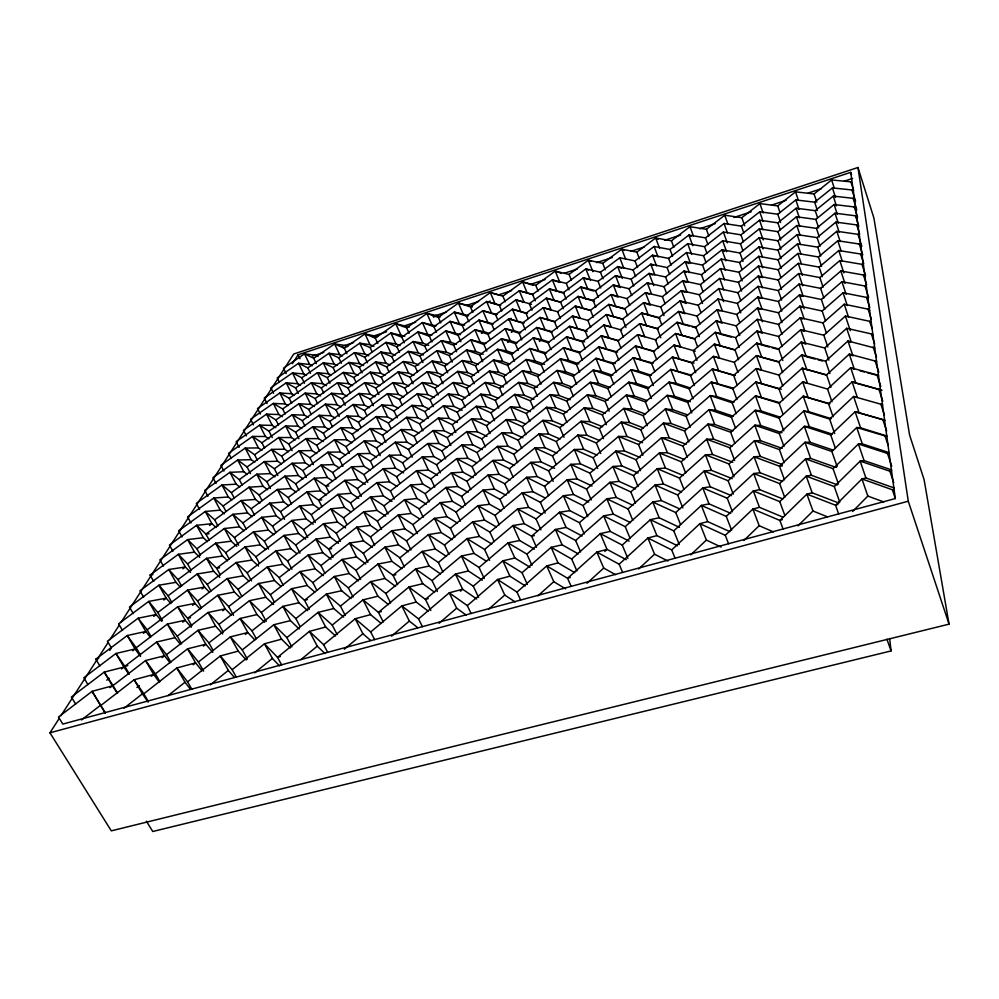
<?xml version="1.0" encoding="UTF-8"?>
<svg xmlns="http://www.w3.org/2000/svg" width="999" height="999" viewBox="0 0 999 999"><rect width="100%" height="100%" fill="white"/><g stroke="black" fill="none" stroke-linecap="round" stroke-linejoin="round"><path stroke-width="1.5" d="M109.74 650.436L111.364 647.876L107.417 641.183L138.137 618.194L156.181 614.547L161.726 621.353M292.407 363.698L298.077 354.795L850.736 172.34L851.51 174.775M120.804 622.702L293.743 354.008L857.954 167.495L873.9 218.032L909.577 434.99L924.1 479.67L949.05 624.15L111.301 830.856L49.95 732.804L59.228 718.393M60.914 715.771L108.154 642.369M109.84 639.747L119.118 625.324M852.584 511.5L867.831 496.078L861.962 478.946L865.908 477.972L894.242 487.987M839.772 502.172L834.29 486.575L860.151 461.101L864.073 460.589L891.695 469.955M797.989 525.836L812.986 511.026L806.892 494.13L812.187 492.794L838.873 503.046M390.572 602.946L385.851 593.481L415.596 568.931L432.043 580.581L461.388 556.006L479.045 567.469L507.967 542.857L526.898 554.108L555.382 529.482L575.611 540.509L603.633 515.871L625.224 526.673L652.759 502.01L675.749 512.562L702.772 487.899L727.21 498.201L753.696 473.526L779.632 483.566L805.569 458.891L833.054 468.668L858.403 443.981L862.299 443.893L889.335 452.684M478.596 597.427L473.301 586.176L502.859 560.814L522.04 572.727L551.148 547.34L571.678 559.028L600.312 533.616L622.252 545.079L650.361 519.655L673.763 530.869L701.36 505.419L726.261 516.383L753.296 490.921L779.757 501.623L806.218 476.148L811.425 475.274L837.474 484.877M353.084 597.127L348.389 587.899L377.872 564.073L393.007 575.299L422.115 551.448L438.399 562.499L467.107 538.623L484.577 549.462L512.887 525.574L531.568 536.201L559.452 512.287L579.395 522.702L606.83 498.788L628.084 508.966L655.044 485.039L677.647 494.98L704.12 471.041L728.121 480.744L754.083 456.793L779.52 466.233L804.944 442.295L831.867 451.461L856.742 427.522L860.589 427.834L886.987 436.051M743.843 540.484L759.178 525.699L752.884 509.04L759.465 507.33L783.166 517.232M728.546 543.731L725.274 535.314L752.884 509.04L779.882 520.429L782.317 519.617M274.5 602.335L270.429 594.705L299.962 571.59L312.874 582.604L342.083 559.465L356.019 570.304L384.877 547.14L399.9 557.792L428.396 534.602L444.518 545.067L472.639 521.865L489.897 532.13L517.619 508.903L536.063 518.956L563.374 495.729L583.041 505.569L609.914 482.33L630.831 491.933L657.255 468.693L679.482 478.071L705.431 454.82L728.995 463.948L754.457 440.709L779.395 449.575L804.345 426.336L830.731 434.94L855.132 411.713L884.802 420.092M690.734 554.87L706.38 540.084L699.887 523.651L707.717 521.615L729.882 531.668M241.77 596.241L238.062 589.41L267.295 566.945L279.171 577.584L308.079 555.082L320.941 565.546L349.525 543.031L363.386 553.321L391.645 530.794L406.543 540.896L434.453 518.344L450.424 528.259L477.959 505.694L495.029 515.409L522.19 492.844L540.397 502.347L567.157 479.77L586.55 489.06L612.887 466.471L633.491 475.536L659.39 452.947L681.243 461.788L706.693 439.198L729.832 447.789L754.807 425.212L779.295 433.554L803.77 410.976L829.632 419.056L853.596 396.491L857.367 397.502L852.11 381.843L828.571 403.771L803.221 396.178L779.183 418.119L755.157 410.277L730.644 432.23L707.904 424.138L682.941 446.103L661.438 437.774L636.038 459.74L615.746 451.173L589.922 473.151L570.804 464.36L544.58 486.326L526.598 477.335L499.987 499.3L483.104 490.097L456.118 512.05L440.297 502.647L412.962 524.6L398.189 515.009L370.504 536.938L356.73 527.172L328.721 549.088L315.921 539.135L287.6 561.038L275.749 550.924L247.14 572.802L236.201 562.524L207.293 584.39L210.964 591.058M675.074 558.216L671.703 549.912L699.887 523.651L725.274 535.314M638.611 568.98L654.57 554.208L647.889 537.999L656.905 535.626L677.597 545.829M181.643 586.126L177.997 579.607L206.581 558.316L216.646 568.269L244.967 546.965L255.894 556.755L283.941 535.427L295.754 545.054L323.501 523.726L336.251 533.179L363.686 511.825L377.372 521.116L404.495 499.75L419.155 508.853L445.954 487.487L461.613 496.403L488.061 475.024L504.757 483.741L530.856 462.362L548.613 470.879L574.325 449.5L593.181 457.804L618.518 436.426L638.498 444.505L663.423 423.139L684.577 430.994L709.078 409.627L731.43 417.245L755.481 395.891L779.083 403.259L802.684 381.93L827.559 389.048L850.673 367.719L878.483 375.324M622.627 572.427L619.155 564.235L647.889 537.999L671.703 549.912M191.171 570.379L187.612 563.936L215.622 543.181L225.699 552.659L253.459 531.893L264.373 541.221L291.858 520.442L303.646 529.595L330.844 508.803L343.519 517.794L370.417 496.99L384.016 505.819L410.601 485.002L425.149 493.643L451.423 472.827L466.933 481.281L492.869 460.464L509.378 468.718L534.964 447.902L552.509 455.956L577.734 435.139L596.328 442.982L621.178 422.177L640.871 429.807L665.334 409.003L686.151 416.408L710.202 395.616L732.18 402.784L755.806 382.005L778.983 388.936L802.16 368.169L826.573 374.85L849.287 354.108L876.585 361.426M586.975 583.266L603.708 568.081L596.853 552.085L607.017 549.388L626.273 559.702M782.766 385.989L778.895 375.124L801.66 354.907L825.636 361.176L847.964 340.984L874.749 348.027M604.757 551.436L607.017 549.388L600.312 533.616L610.202 531.418L629.145 541.146M172.902 551.298L169.43 545.042L196.591 525.299L205.919 534.065L232.854 514.31L242.957 522.939L269.63 503.171L280.532 511.638L306.955 491.858L318.656 500.162L344.817 480.382L357.367 488.523L383.241 468.743L396.653 476.71L422.24 456.93L436.538 464.722L461.813 444.93L477.023 452.535L501.998 432.754L518.144 440.172L542.782 420.392L559.902 427.609L584.203 407.842L602.31 414.86L626.261 395.104L645.391 401.91L668.968 382.155L689.148 388.748L712.349 369.006L733.616 375.374L756.418 355.656L778.795 361.775L801.186 342.095L824.724 347.977L846.677 328.309L871.39 333.928L872.989 335.09M537.899 595.841L553.783 581.693L546.753 565.909L558.029 562.899L574.775 572.664M182.055 536.913L178.659 530.744L205.307 511.463L214.66 519.83L241.071 500.536L251.174 508.766L277.347 489.46L288.224 497.539L314.148 478.234L325.811 486.138L351.473 466.833L363.961 474.587L389.348 455.282L402.659 462.849L427.772 443.544L441.958 450.949L466.77 431.643L481.83 438.861L506.343 419.568L522.315 426.598L546.503 407.305L563.411 414.148L587.275 394.867L605.144 401.498L628.671 382.23L647.527 388.648L670.691 369.393L690.571 375.612L713.361 356.368L734.29 362.362L756.705 343.144L778.708 348.901L800.723 329.707L823.838 335.227L845.429 316.059L869.692 321.328L871.278 322.602M520.641 600.049L516.995 592.082L546.753 565.909L567.594 578.296L571.153 586.363M190.946 522.964L187.612 516.858L213.761 498.026L223.127 506.018L249.051 487.175L259.153 495.017L284.84 476.173L295.679 483.866L321.129 465.022L332.742 472.552L357.929 453.708L370.342 461.076L395.267 442.232L408.491 449.438L433.141 430.581L447.202 437.624L471.565 418.781L486.476 425.624L510.551 406.793L526.348 413.461L550.112 394.63L566.808 401.111L590.259 382.292L607.892 388.574L631.006 369.767L649.6 375.836L672.364 357.055L691.945 362.912L714.347 344.143L734.952 349.787L756.98 331.044L778.621 336.451L800.274 317.732L822.989 322.914L844.23 304.22L868.056 309.153L869.63 310.527M488.623 609.19L504.77 595.054L497.564 579.482L509.915 576.186L525.312 585.951M163.449 566.121L159.902 559.802L187.612 539.585L196.915 548.763L224.375 528.521L234.465 537.562L261.676 517.307L272.577 526.186L299.525 505.919L311.276 514.647L337.937 494.368L350.549 502.922L376.935 482.642L390.434 491.021L416.521 470.741L430.931 478.946L456.705 458.653L472.065 466.67L497.502 446.378L513.836 454.208L538.936 433.916L556.268 441.546L581.018 421.266L599.375 428.683L623.763 408.404L643.169 415.609L667.182 395.354L687.674 402.335L711.288 382.08L732.916 388.836L756.118 368.606L761.625 370.117L756.418 355.656L760.476 356.968M696.94 360.314L693.281 350.624L715.309 332.317L735.589 337.625L757.254 319.33L778.546 324.413L799.837 306.156L822.165 311.001L843.069 292.782L866.47 297.39L868.031 298.863M471.066 613.486L467.332 605.619L497.564 579.482L516.995 592.082M207.929 496.291L204.733 490.322L229.932 472.315L239.323 479.607L264.31 461.613L274.388 468.756L299.151 450.761L309.94 457.754L334.465 439.76L345.991 446.603L370.279 428.608L382.542 435.289L406.581 417.307L419.617 423.826L443.394 405.831L457.217 412.187L480.719 394.205L495.354 400.387L518.581 382.417L534.04 388.411L556.98 370.454L573.301 376.261L595.928 358.329L613.124 363.936L635.451 346.016L653.546 351.423L675.549 333.529L694.567 338.736L716.221 320.854L736.201 325.849L757.517 308.004L778.458 312.774L799.412 294.942L821.365 299.488L841.945 281.706L864.934 286.014L866.495 287.575M439.073 623.301L456.63 608.179L449.263 592.807L462.637 589.223L476.735 598.975M658.528 347.802L655.419 339.797L677.06 322.315L695.816 327.222L717.12 309.752L736.787 314.448L757.766 297.015L778.383 301.498L799.013 284.091L820.604 288.349L840.858 270.979L863.448 275L864.997 276.648M460.339 591.183L462.637 589.223L455.432 574.05L468.419 570.978L482.367 580.207M422.39 626.66L418.569 618.905L449.263 592.807L467.332 605.619M223.963 471.128L220.879 465.284L245.205 448.064L254.583 454.72L278.709 437.5L288.748 444.006L312.65 426.798L323.364 433.166L347.053 415.946L358.454 422.165L381.905 404.957L394.018 411.014L417.232 393.818L430.07 399.725L453.047 382.53L466.633 388.261L489.335 371.091L503.696 376.648L526.136 359.49L541.271 364.872L563.448 347.727L579.383 352.922L601.273 335.801L618.031 340.809L639.635 323.701L657.242 328.521L678.533 311.438L697.015 316.059L717.994 299.001L737.374 303.409L758.016 286.376L778.308 290.584L798.613 273.576L819.854 277.56L839.809 260.589L862.012 264.348L863.548 266.071M391.533 636.163L409.34 621.066L401.823 605.894L416.183 602.035L428.109 611.051M623.226 336.938L620.379 329.77L641.62 313.049L659.015 317.595L679.957 300.886L698.189 305.244L718.83 288.561L737.924 292.707L758.253 276.061L778.233 279.995L798.226 263.386L819.13 267.108L838.785 250.524L860.626 254.021L862.149 255.819M374.6 639.61L370.704 631.955L401.823 605.894L418.569 618.905M239.111 447.365L236.139 441.633L259.628 425.124L269.006 431.206L292.307 414.71L302.297 420.641L325.399 404.158L336.039 409.952L358.928 393.469L370.217 399.113L392.882 382.629L404.845 388.124L427.285 371.665L439.935 376.998L462.15 360.552L475.499 365.721L497.465 349.288L511.538 354.295L533.254 337.874L548.076 342.707L569.53 326.311L585.114 330.969L606.293 314.585L622.664 319.056L643.568 302.697L660.726 306.993L681.343 290.647L699.325 294.742L719.642 278.434L738.473 282.33L758.478 266.059L778.171 269.742L797.864 253.496L818.431 256.98L837.799 240.759L859.277 244.018L860.788 245.891M344.355 649.213L362.887 633.728L355.232 618.743L370.542 614.622L381.256 623.488M590.646 327.385L587.849 320.467L608.703 304.433L624.862 308.666L645.441 292.657L662.387 296.691L682.692 280.707L700.424 284.565L720.441 268.606L738.998 272.265L758.703 256.343L778.096 259.802L797.502 243.906L817.756 247.153L836.837 231.293L857.979 234.328L859.477 236.263M327.66 652.322L323.688 644.767L355.232 618.743L370.704 631.955M253.446 424.862L250.574 419.243L273.301 403.409L282.642 408.966L305.182 393.131L315.122 398.551L337.462 382.729L348.014 388.012L370.154 372.19L381.331 377.322L403.259 361.526L415.072 366.508L436.788 350.724L449.25 355.557L470.741 339.785L483.878 344.455L505.144 328.696L518.956 333.204L539.984 317.47L554.495 321.815L575.274 306.094L590.509 310.264L611.038 294.568L627.01 298.564L647.277 282.892L663.998 286.701L683.99 271.054L701.498 274.688L721.203 259.066L739.51 262.5L758.915 246.915L778.034 250.15L797.152 234.59L817.095 237.625L835.901 222.103L856.705 224.925L858.203 226.91M300.836 659.69L317.245 646.166L309.453 631.38L277.522 657.354L281.568 664.81M337.163 634.565L332.23 625.087L363.049 599.837L377.909 596.228L388.536 604.62M199.563 509.44L196.291 503.396L221.965 484.977L231.343 492.619L256.793 474.2L266.883 481.693L292.095 463.274L302.922 470.616L327.897 452.197L339.473 459.378L364.198 440.971L376.536 447.989L401.011 429.57L414.135 436.426L438.349 418.019L452.285 424.7L476.211 406.306L490.984 412.812L514.622 394.418L530.257 400.736L553.596 382.355L570.104 388.486L593.144 370.117L610.551 376.049L633.266 357.704L651.598 363.436L673.975 345.105L680.656 346.953L675.549 333.529L695.092 339.136M560.327 318.506L557.567 311.8L578.034 296.403L593.094 300.349L613.311 284.977L629.095 288.748L649.05 273.401L665.571 276.998L685.264 261.676L702.534 265.085L721.952 249.8L739.997 253.009L759.128 237.75L777.971 240.771L796.815 225.549L816.458 228.371L835.002 213.187L855.481 215.796L856.955 217.844M345.267 615.496L340.459 606.143L370.592 581.63L385.015 578.483L395.567 586.45M267.033 403.534L264.248 398.039L286.251 382.817L295.567 387.899L317.395 372.689L327.26 377.622L348.901 362.437L359.353 367.232L380.794 352.048L391.845 356.705L413.087 341.546L424.737 346.054L445.779 330.906L458.054 335.264L478.883 320.13L491.795 324.338L512.4 309.215L525.961 313.274L546.341 298.177L560.564 302.073L580.706 286.988L595.616 290.709L615.521 275.662L631.118 279.208L650.774 264.186L667.095 267.557L686.5 252.56L703.546 255.756L722.677 240.784L740.484 243.793L759.34 228.858L777.909 231.668L796.478 216.771L815.833 219.393L834.115 204.52L854.282 206.943L855.756 209.028M254.608 672.851L272.402 658.403L264.46 643.781L232.168 669.705L236.276 677.085M291.87 646.965L286.863 637.612L318.057 612.399L333.803 608.528L343.644 617.057M532.03 310.214L529.308 303.721L549.388 288.923L563.473 292.595L583.316 277.822L598.064 281.343L617.669 266.596L633.091 269.942L652.459 255.22L668.581 258.391L687.699 243.694L704.532 246.691L723.388 232.03L740.946 234.84L759.54 220.205L777.846 222.827L796.153 208.229L815.234 210.664L833.266 196.091L853.121 198.326L854.582 200.474M300.037 626.51L295.854 618.593L326.361 594.105L341.633 590.721L351.049 598.513M279.258 381.943L277.235 377.909L298.564 363.274L307.829 367.907L328.971 353.284L338.773 357.779L359.752 343.169L370.105 347.54L390.896 332.942L401.81 337.175L422.415 322.59L433.903 326.673L454.308 312.113L466.396 316.059L486.588 301.511L499.288 305.294L519.28 290.771L532.579 294.418L552.36 279.907L566.296 283.391L585.851 268.906L600.436 272.228L619.755 257.767L635.002 260.926L654.095 246.491L670.017 249.475L688.86 235.065L705.481 237.874L724.075 223.501L741.395 226.136L759.727 211.788L777.784 214.236L795.841 199.925L814.647 202.185L832.429 187.912L851.997 189.972L853.446 192.145M210.327 684.839L228.321 670.416L220.267 655.981L187.6 681.855L191.783 689.135M247.365 659.153L242.27 649.912L273.826 624.737L290.434 620.629L299.163 628.958M216.071 483.528L212.924 477.622L237.675 460.015L247.065 466.983L271.616 449.388L281.668 456.206L305.994 438.611L316.745 445.279L340.846 427.684L352.31 434.203L376.173 416.608L388.361 422.977L411.988 405.382L424.925 411.588L448.289 394.006L461.988 400.037L485.089 382.48L499.587 388.336L522.415 370.779L537.712 376.461L560.264 358.916L576.386 364.41L598.638 346.89L615.621 352.197L637.574 334.69L644.68 336.663L639.635 323.701L658.216 329.033M286.126 373.551L283.491 368.219L304.483 353.858L313.723 358.291L334.553 343.943L344.318 348.239L364.972 333.903L375.274 338.074L395.754 323.751L406.605 327.784L426.898 313.474L438.311 317.37L458.404 303.072L470.404 306.818L490.297 292.557L502.884 296.154L522.577 281.905L535.764 285.352L555.244 271.129L569.055 274.425L588.324 260.215L602.747 263.349L621.79 249.176L636.875 252.148L655.681 237.987L671.428 240.796L689.997 226.673L706.405 229.308L724.737 215.21L741.845 217.67L759.914 203.609L777.734 205.881L795.541 191.845L814.085 193.943L831.63 179.945L850.898 181.843L852.347 184.066M168.032 695.666L185.002 682.23L176.811 667.969L143.819 693.793L148.052 700.973M245.392 634.415L247.777 632.529L240.085 618.456L208.891 642.869L213.212 650.599M256.256 638.661L251.998 630.831L282.854 606.381L298.963 602.747L307.667 610.651M193.232 664.747L195.592 662.886L187.6 648.801L155.369 673.888L159.865 681.618M203.609 671.128L198.439 662L230.357 636.875L247.777 632.529L254.795 639.909M266.233 621.453L261.376 612.449L291.558 588.673L307.205 585.489L314.797 592.057M124.038 708.204L142.407 693.83L134.103 679.757L100.787 705.519L105.07 712.624M203.421 646.116L205.819 644.243L198.014 630.319L166.496 654.695L170.891 662.337M223.189 632.042L218.956 624.412L249.475 600.686L265.884 597.265L273.526 604.532M231.044 457.917L228.609 453.284L252.522 436.438L261.9 442.794L285.602 425.949L295.617 432.167L319.118 415.309L329.795 421.391L353.072 404.545L364.423 410.477L387.475 393.643L399.513 399.413L422.327 382.58L435.077 388.199L457.654 371.378L471.128 376.823L493.456 360.027L507.679 365.309L529.745 348.526L544.73 353.621L566.533 336.863L582.292 341.783L603.821 325.037L611.288 327.11L606.293 314.585L622.452 319.23M136.925 687.474L139.323 685.614M151.286 676.311L153.671 674.45L145.567 660.539L113.012 685.564L117.57 693.206M81.456 719.992L100.524 705.257L92.108 691.333L58.479 717.045L62.825 724.063L895.329 498.551L850.736 172.34M162.125 657.629L164.548 655.756L156.631 641.995L124.813 666.333L129.271 673.875M222.827 610.701L225.225 608.841L217.757 595.267L187.612 618.319L191.796 625.774M233.504 615.409L228.684 606.605L258.529 583.516L274.475 580.519L281.019 586.45M110.027 687.687L112.437 685.826L104.233 672.077L71.379 697.052L75.624 703.983M181.531 643.731L177.235 636.188L208.067 612.487L225.225 608.841L231.244 615.172M106.793 680.194L109.241 678.321M121.503 668.955L123.951 667.082L115.921 653.483L83.816 677.772L87.962 684.627M182.78 622.09L185.202 620.242L177.635 606.818L147.19 629.845L151.086 636.6M140.547 655.219L136.201 647.764L167.32 624.1L185.202 620.242L191.246 627.285M201.373 607.817L197.615 601.061L227.135 578.621L243.344 575.786L248.863 581.043M246.378 435.951L243.456 430.282L266.558 414.123L275.924 419.93L298.838 403.771L308.803 409.453L331.518 393.294L342.108 398.826L364.623 382.679L375.849 388.062L398.139 371.94L410.027 377.172L432.105 361.051L444.655 366.121L466.508 350.025L479.745 354.932L501.361 338.848L515.297 343.594L536.663 327.522L551.336 332.105L572.439 316.059L580.194 318.219L575.274 306.094L581.605 308.017M132.667 650.799L135.065 648.975L127.223 635.539L95.817 659.165L99.863 665.933M192.545 605.257L195.005 603.384L187.612 590.109L157.805 612.524L162.375 620.541M539.398 341.458L541.758 339.672L549.113 342.058M143.357 633.316L145.804 631.468L138.137 618.194L147.19 629.845M202.073 588.898L204.495 587.075L197.253 573.95L168.069 595.791L171.791 602.385M153.696 616.42L156.181 614.547L148.689 601.423L118.619 623.813L122.477 630.431M163.786 599.999L166.221 598.176L158.891 585.214L129.458 607.017L133.229 613.561M507.742 342.457L510.227 340.584L517.157 342.944M260.327 414.061L257.505 408.504L279.857 392.982L289.198 398.289L311.363 382.779L321.278 387.949L343.256 372.452L353.758 377.485L375.549 361.988L386.663 366.883L408.241 351.398L419.967 356.144L441.346 340.684L453.708 345.267L474.875 329.82L487.887 334.253L508.816 318.831L522.502 323.102L543.206 307.692L551.186 309.915L546.341 298.177L559.815 302.085M511.376 332.417L513.823 330.594L520.691 332.817M182.929 568.793L185.364 566.982L178.334 554.308L150.075 575.037L153.696 581.43M508.866 320.142L511.238 318.394M481.456 333.441L483.891 331.656L489.647 333.604M209.515 525.474L211.925 523.713L216.121 527.534M273.564 393.281L270.829 387.837L292.482 372.914L301.773 377.772L323.251 362.862L333.092 367.57L354.395 352.672L364.797 357.255L385.914 342.37L396.89 346.815L417.807 331.943L429.383 336.238L450.099 321.378L462.275 325.537L482.792 310.689L495.591 314.697L515.884 299.875L524.05 302.16L519.28 290.771L533.166 294.78M487.649 302.797L490.084 301.036M433.616 317.207L436.101 315.447L440.372 316.895M838.636 513.911L835.576 505.257L861.962 478.946L892.382 489.772L894.043 489.123M837.924 504.42L835.576 505.257L806.892 494.13L779.882 520.429L783.054 528.971M312.4 356.144L323.826 352.385M342.182 346.341L353.584 342.595M372.165 336.488L386.588 331.743M402.497 326.511L415.621 322.19M433.179 316.408L446.466 312.038M468.606 315.884L463.261 314.148L458.404 303.072L467.182 305.232L478.608 301.461M511.638 290.597L498.626 294.88L490.297 292.557L495.079 303.721L500.686 305.394M527.285 293.169L522.577 281.905L530.432 284.415L545.067 279.608M564.11 273.339L577.447 268.956M596.653 262.637L612.424 257.442M631.093 251.298L644.155 247.003M664.51 240.309L680.669 235.002M699.637 228.759L715.309 223.601M733.89 217.482L751.211 211.788M771.49 205.12L786.101 200.312M808.129 193.069L821.44 188.686M844.405 181.131L852.671 178.409M570.354 577.447L567.594 578.296L596.853 552.085L619.155 564.235M280.394 656.505L277.522 657.354L264.46 643.781L281.581 639.173L290.347 647.926M335.577 635.988L325.674 626.997L309.453 631.38L323.688 644.767M246.254 660.002L238.224 651.123L220.267 655.981L232.168 669.705M49.95 732.804L908.278 501.223L857.954 167.495M428.209 598.626L425.437 599.375L408.841 587.062L378.421 612.35L383.254 621.94M381.393 611.55L378.421 612.35L363.049 599.837L370.542 614.622M127.797 665.584L124.813 666.333L115.921 653.483L135.065 648.975L140.522 656.455M889.659 638.536L891.058 650.936L152.735 831.505L146.403 821.166M434.59 592.245L422.777 583.703L408.841 587.062L416.183 602.035M865.908 477.972L860.151 461.101L889.897 471.241L891.545 470.841M95.817 659.165L98.639 658.491M530.057 567.257L514.86 558.016L502.859 560.814L509.915 576.186M180.532 644.417L175.05 637.687L156.631 641.995L166.496 654.695M222.702 633.978L215.684 626.236L198.014 630.319L208.891 642.869M264.635 622.24L256.993 614.585L240.085 618.456L251.998 630.831M578.359 553.908L562.112 544.83L551.148 547.34L558.029 562.899M307.367 599.637L304.52 600.274L291.558 588.673L298.963 602.747M679.482 527.372L659.165 517.757L650.361 519.655L656.905 535.626M395.804 574.7L393.007 575.299L397.614 584.652M440.459 573.888L429.133 566.046L415.596 568.931L422.777 583.703M190.522 617.694L187.612 618.319L177.635 606.818L195.005 603.384L200.062 608.978M486.525 561.338L474.001 553.396L461.388 556.006L468.419 570.978M730.756 513.324L709.003 503.858L701.36 505.419L707.717 521.615M534.365 549.113L519.63 540.521L507.967 542.857L514.86 558.016M358.554 580.918L349.2 573.526L334.353 576.473L304.52 600.274L309.29 609.39M534.365 535.651L531.568 536.201L536.525 547.29M582.055 536.013L566.046 527.435L555.382 529.482L562.112 544.83M401.948 568.643L391.87 561.363L377.872 564.073L385.015 578.483M239.947 597.552L234.428 592.045L217.757 595.267L228.684 606.605M782.816 498.938L759.74 489.697L753.296 490.921L759.465 507.33M446.478 556.443L435.264 549L422.115 551.448L429.133 566.046M630.581 522.652L613.274 514.11L603.633 515.871L610.202 531.418M323.401 575.636L315.16 568.818L299.962 571.59L307.205 585.489M491.758 543.968L479.37 536.438L467.107 538.623L474.001 553.396M365.796 563.96L356.493 556.93L342.083 559.465L349.2 573.526M180.095 586.913L175.949 582.33L158.891 585.214L168.069 595.791M289.31 569.979L282.792 564.335L267.295 566.945L274.475 580.519M408.479 551.76L398.489 544.842L384.877 547.14L391.87 561.363M537.45 531.056L524.213 523.663L512.887 525.574L519.63 540.521M679.72 508.916L661.326 500.561L652.759 502.01L659.165 517.757M219.768 577.385L213.674 571.291L197.253 573.95L207.293 584.39M331.056 559.19L322.852 552.697L308.079 555.082L315.16 568.818M219.58 567.794L216.646 568.269L220.242 574.862M452.285 539.61L441.171 532.567L428.396 534.602L435.264 549M331.606 548.638L328.721 549.088L332.942 557.367M258.579 566.083L251.96 560.064L236.201 562.524L243.344 575.786M584.29 518.094L569.83 510.664L559.452 512.287L566.046 527.435M150.075 575.037L152.922 574.6M372.365 547.265L363.549 540.884L349.525 543.031L356.493 556.93M496.428 526.997L484.552 520.079L472.639 521.865L479.37 536.438M731.43 495.629L710.227 486.775L702.772 487.899L709.003 503.858M296.79 553.608L290.821 548.688L275.749 550.924L282.792 564.335M413.561 534.627L404.882 528.883L391.645 530.794L398.489 544.842M227.647 560.851L222.552 556.006L206.581 558.316L213.674 571.291M338.461 543.294L330.294 537.125L315.921 539.135L322.852 552.697M632.991 505.382L616.221 497.452L606.83 498.788L613.274 514.11M265.809 549.625L260.302 544.855L244.967 546.965L251.96 560.064M199.713 557.342L194.493 552.122L178.334 554.308L187.612 563.936M541.708 514.398L528.646 507.405L517.619 508.903L524.213 523.663M457.48 523.126L446.89 516.683L434.453 518.344L441.171 532.567M377.872 530.581L370.367 525.387L356.73 527.172L363.549 540.884M305.731 539.173L298.601 533.528L283.941 535.427L290.821 548.688M236.825 546.341L231.169 541.196L215.622 543.181L222.552 556.006M782.642 481.431L760.014 472.727L753.696 473.526L759.74 489.697M681.493 491.883L663.411 484.003L655.044 485.039L661.326 500.561M419.667 518.918L411.064 513.461L398.189 515.009L404.882 528.883M501.298 510.851L489.56 504.295L477.959 505.694L484.552 520.079M588.761 502.035L573.476 494.505L563.374 495.729L569.83 510.664M207.53 541.695L203.334 537.699L187.612 539.585L194.493 552.122M273.876 534.665L268.381 530.107L253.459 531.893L260.302 544.855M345.604 527.922L337.487 522.04L323.501 523.726L330.294 537.125M209.016 533.716L205.919 534.065L209.34 540.372M313.236 524.238L306.131 518.868L291.858 520.442L298.601 533.528M244.043 530.769L239.51 526.848L224.375 528.521L231.169 541.196M385.664 516.146L376.96 510.389L363.686 511.825L370.367 525.387M462.899 507.467L452.41 501.348L440.297 502.647L446.89 516.683M782.379 465.934L779.52 466.233L784.477 479.807M545.417 498.126L532.929 491.708L522.19 492.844L528.646 507.405M281.081 519.692L276.211 515.834L261.676 517.307L268.381 530.107M635.576 488.886L619.068 481.393L609.914 482.33L616.221 497.452M350.799 511.85L344.455 507.455L330.844 508.803L337.487 522.04M864.073 460.589L858.403 443.981L887.499 453.471L889.147 453.309M426.336 504.195L417.045 498.538L404.495 499.75L411.064 513.461M732.23 478.671L711.413 470.329L704.12 471.041L710.227 486.775M252.135 516.67L247.602 512.924L232.854 514.31L239.51 526.848M505.993 495.267L494.393 489.048L483.104 490.097L489.56 504.295M319.33 508.916L313.436 504.657L299.525 505.919L306.131 518.868M836.213 467.47L810.689 458.441L805.569 458.891L811.425 475.274M224.45 513.786L220.242 510.152L205.307 511.463L211.925 523.713L196.591 525.299L203.334 537.699M391.983 501.348L383.341 495.866L370.417 496.99L376.96 510.389M592.07 486.026L576.997 478.908L567.157 479.77L573.476 494.505M321.678 499.912L318.656 500.162L321.94 506.668M288.661 505.656L283.791 501.985L269.63 503.171L276.211 515.834M468.119 492.32L457.742 486.513L445.954 487.487L452.41 501.348M683.204 475.487L665.421 468.056L657.255 468.693L663.411 484.003M358.778 498.339L351.198 493.319L337.937 494.368L344.455 507.455M259.977 503.009L255.457 499.425L241.071 500.536L247.602 512.924M549.388 482.629L537.062 476.548L526.598 477.335L532.929 491.708M430.731 488.711L422.827 484.103L410.601 485.002L417.045 498.538M231.88 499.912L228.321 496.978L213.761 498.026L220.242 510.152M326.373 494.942L320.504 490.884L306.955 491.858L313.436 504.657M296.016 492.057L291.159 488.548L277.347 489.46L283.791 501.985M510.114 479.982L499.063 474.313L488.061 475.024L494.393 489.048M328.758 485.951L325.811 486.138L329.033 492.569M396.878 486.288L389.523 481.818L376.935 482.642L383.341 495.866M638.074 472.977L621.803 465.896L612.887 466.471L619.068 481.393M782.467 464.597L760.264 456.418L754.083 456.793L760.014 472.727M267.595 489.735L263.074 486.326L249.051 487.175L255.457 499.425M365.272 484.403L357.742 479.62L344.817 480.382L351.198 493.319M473.176 477.684L462.899 472.177L451.423 472.827L457.742 486.513M239.723 486.988L236.176 484.19L221.965 484.977L228.321 496.978M332.555 480.969L327.36 477.522L314.148 478.234L320.504 490.884M593.906 469.98L580.407 463.848L570.804 464.36L576.997 478.908M437.562 475.249L428.421 470.142L416.521 470.741L422.827 484.103M303.147 478.871L298.301 475.524L284.84 476.173L291.159 488.548M403.546 472.877L395.517 468.194L383.241 468.743L389.523 481.818M554.582 468.306L541.046 461.9L530.856 462.362L537.062 476.548M732.841 462.287L712.562 454.495L705.431 454.82L711.413 470.329M274.987 476.86L270.479 473.601L256.793 474.2L263.074 486.326M370.317 470.129L364.073 466.333L351.473 466.833L357.742 479.62M247.352 474.438L243.806 471.753L229.932 472.315L236.176 484.19M514.51 465.434L503.583 460.052L492.869 460.464L499.063 474.313M684.577 459.577L667.357 452.672L659.39 452.947L665.421 468.056M339.185 467.844L334.016 464.56L321.129 465.022L327.36 477.522M310.065 466.058L305.232 462.862L292.095 463.274L298.301 475.524M476.798 462.862L467.894 458.291L456.705 458.653L462.899 472.177M281.468 463.873L277.66 461.238L264.31 461.613L270.479 473.601M640.197 457.517L624.45 450.949L615.746 451.173L621.803 465.896M441.608 460.764L433.841 456.605L422.24 456.93L428.421 470.142M254.77 462.237L251.224 459.677L237.675 460.015L243.806 471.753M407.967 458.703L401.323 454.995L389.348 455.282L395.517 468.194M376.423 457.067L370.229 453.459L357.929 453.708L364.073 466.333M597.015 455.107L583.691 449.313L574.325 449.5L580.407 463.848M345.617 455.119L340.472 451.985L327.897 452.197L334.016 464.56M556.942 453.209L544.905 447.752L534.964 447.902L541.046 461.9M316.783 453.633L311.975 450.574L299.151 450.761L305.232 462.862M517.42 450.724L507.967 446.266L497.502 446.378L503.583 460.052M288.436 451.735L284.653 449.225L271.616 449.388L277.66 461.238M261.975 450.387L258.429 447.927L245.205 448.064L251.224 459.677M482.355 449.587L472.727 444.842L461.813 444.93L467.894 458.291M833.441 450.199L809.989 442.245L804.944 442.295L810.689 458.441M446.79 447.452L439.098 443.494L427.772 443.544L433.841 456.605M413.549 445.729L406.943 442.195L395.267 442.232L401.323 454.995M382.355 444.405L376.198 440.959L364.198 440.971L370.229 453.459M782.142 448.339L760.514 440.696L754.457 440.709L760.264 456.418M351.873 442.757L346.74 439.772L334.465 439.76L340.472 451.985M732.167 446.053L713.661 439.223L706.693 439.198L712.562 454.495M323.314 441.546L318.519 438.636L305.994 438.611L311.975 450.574M268.981 438.848L265.434 436.501L252.522 436.438L258.429 447.927M295.217 439.947L291.433 437.55L278.709 437.5L284.653 449.225M686.176 444.343L669.218 437.837L661.438 437.774L667.357 452.672M642.519 442.719L627.01 436.513L618.518 436.426L624.45 450.949M599.6 440.571L586.863 435.252L577.734 435.139L583.691 449.313M560.077 439.036L548.638 434.053L538.936 433.916L544.905 447.752M522.877 437.749L512.2 432.904L501.998 432.754L507.967 446.266M452.584 434.915L444.193 430.769L433.141 430.581L439.098 443.494M486.95 436.326L477.41 431.818L466.77 431.643L472.727 444.842M357.929 430.756L352.834 427.909L340.846 427.684L346.74 439.772M387.437 431.743L381.98 428.821L370.279 428.608L376.198 440.959M418.956 433.141L412.412 429.782L401.011 429.57L406.943 442.195M275.799 427.622L272.265 425.374L259.628 425.124L265.434 436.501M301.823 428.484L298.039 426.186L285.602 425.949L291.433 437.55M328.908 429.383L324.875 427.035L312.65 426.798L318.519 438.636M862.299 443.893L856.742 427.522L886.85 436.463M308.229 417.332L304.47 415.134L292.307 414.71L298.039 426.186M282.442 416.695L278.908 414.548L266.558 414.123L272.265 425.374M393.019 419.817L387.612 417.033L376.173 416.608L381.98 428.821M363.823 419.093L358.753 416.371L347.053 415.946L352.834 427.909M335.077 417.982L331.069 415.746L319.118 415.309L324.875 427.035M457.455 422.377L449.125 418.444L438.349 418.019L444.193 430.769M424.213 420.929L417.707 417.719L406.581 417.307L412.412 429.782M490.047 422.852L481.955 419.193L471.565 418.781L477.41 431.818M563.548 425.512L552.247 420.791L542.782 420.392L548.638 434.053M525.549 424.001L516.296 419.967L506.343 419.568L512.2 432.904M602.497 426.685L589.934 421.653L581.018 421.266L586.863 435.252M643.368 427.897L629.482 422.552L621.178 422.177L627.01 436.513M686.313 429.145L671.028 423.501L663.423 423.139L669.218 437.837M288.062 405.569L285.377 404.008L273.301 403.409L278.908 414.548M314.473 406.481L310.726 404.383L298.838 403.771L304.47 415.134M369.555 407.754L364.51 405.169L353.072 404.545L358.753 416.371M341.084 406.905L337.088 404.77L325.399 404.158L331.069 415.746M732.916 430.931L714.722 424.5L707.904 424.138L713.661 439.223M398.451 408.229L393.082 405.582L381.905 404.957L387.612 417.033M429.308 409.066L422.852 406.019L411.988 405.382L417.707 417.719M781.98 432.754L760.751 425.549L754.807 425.212L760.514 440.696M462.175 410.214L453.921 406.468L443.394 405.831L449.125 418.444M494.368 410.427L486.363 406.943L476.211 406.306L481.955 419.193M294.355 395.229L291.683 393.743L279.857 392.982L285.377 404.008M320.554 395.904L316.82 393.906L305.182 393.131L310.726 404.383M530.244 411.6L520.267 407.442L510.551 406.793L516.296 419.967M832.304 434.14L809.302 426.66L804.345 426.336L809.989 442.245M346.915 396.128L342.944 394.081L331.518 393.294L337.088 404.77M566.92 412.425L555.744 407.954L546.503 407.305L552.247 420.791M375.124 396.728L370.117 394.255L358.928 393.469L364.51 405.169M605.307 413.261L592.907 408.491L584.203 407.842L589.934 421.653M403.733 396.978L398.389 394.443L387.475 393.643L393.082 405.582M300.487 385.164L297.827 383.728L286.251 382.817L291.683 393.743M434.253 397.552L427.859 394.642L417.232 393.818L422.852 406.019M326.473 385.614L322.752 383.703L311.363 382.779L316.82 393.906M465.397 397.814L458.578 394.842L448.289 394.006L453.921 406.468M645.554 414.11L631.868 409.066L623.763 408.404L629.482 422.552M352.597 385.626L348.639 383.678L337.462 382.729L342.944 394.081M498.563 398.376L490.634 395.067L480.719 394.205L486.363 406.943M687.437 414.847L672.764 409.665L665.334 409.003L671.028 423.501M379.77 385.639L375.562 383.653L364.623 382.679L370.117 394.255M408.866 386.026L403.559 383.616L392.882 382.629L398.389 394.443M533.99 399.238L524.125 395.279L514.622 394.418L520.267 407.442M306.468 375.337L303.808 373.976L292.482 372.914L297.827 383.728M438.361 386.051L432.717 383.591L422.327 382.58L427.859 394.642M331.006 374.987L328.534 373.763L317.395 372.689L322.752 383.703M570.179 399.762L559.14 395.517L550.112 394.63L555.744 407.954M358.129 375.412L354.195 373.551L343.256 372.452L348.639 383.678M733.353 416.258L715.746 410.289L709.078 409.627L714.722 424.5M469.855 386.388L463.099 383.566L453.047 382.53L458.578 394.842M608.029 400.274L595.779 395.754L587.275 394.867L592.907 408.491M385.052 375.224L380.856 373.326L370.154 372.19L375.562 383.653M312.3 365.771L309.653 364.46L298.564 363.274L303.808 373.976M503.421 386.988L494.78 383.529L485.089 382.48L490.634 395.067M413.861 375.387L408.591 373.089L398.139 371.94L403.559 383.616M336.975 365.409L334.166 364.073L323.251 362.862L328.534 373.763M537.624 387.25L527.859 383.491L518.581 382.417L524.125 395.279M647.265 400.636L634.178 396.016L626.261 395.104L631.868 409.066M780.169 417.182L760.988 410.951L755.157 410.277L760.751 425.549M363.524 365.459L359.603 363.673L348.901 362.437L354.195 373.551M443.044 375.187L437.45 372.852L427.285 371.665L432.717 383.591M390.184 365.072L386.026 363.261L375.549 361.988L380.856 373.326M474.2 375.274L467.495 372.59L457.654 371.378L463.099 383.566M571.965 386.975L562.425 383.454L553.596 382.355L559.14 395.517M342.457 355.906L339.66 354.633L328.971 353.284L334.166 364.073M418.718 365.022L413.486 362.837L403.259 361.526L408.591 373.089M690.334 401.673L674.45 396.278L667.182 395.354L672.764 409.665M505.944 375.075L498.813 372.327L489.335 371.091L494.78 383.529M368.781 355.756L364.872 354.058L354.395 352.672L359.603 363.673M610.202 387.537L598.563 383.416L590.259 382.292L595.779 395.754M447.602 364.623L442.045 362.4L432.105 361.051L437.45 372.852M831.205 418.668L808.653 411.65L803.77 410.976L809.302 426.66M395.192 355.194L391.059 353.471L380.794 352.048L386.026 363.261M539.772 375.112L531.493 372.053L522.415 370.779L527.859 383.491M478.409 364.485L471.765 361.925L462.15 360.552L467.495 372.59M423.451 354.945L418.244 352.859L408.241 351.398L413.486 362.837M734.053 402.197L716.745 396.566L710.202 395.616L715.746 410.289M373.901 346.303L370.017 344.68L359.752 343.169L364.872 354.058M649.313 387.762L636.413 383.379L628.671 382.23L634.178 396.016M574.425 374.887L565.609 371.765L556.98 370.454L562.425 383.454M860.589 427.834L855.132 411.713L884.627 420.279M509.79 364.048L502.734 361.451L493.456 360.027L498.813 372.327M400.062 345.579L395.954 343.931L385.914 342.37L391.059 353.471M452.023 354.345L446.516 352.222L436.788 350.724L442.045 362.4M428.696 345.379L422.889 343.144L413.087 341.546L418.244 352.859M612.762 375.362L601.273 371.466L593.144 370.117L598.563 383.416M544.567 364.323L535.014 360.939L526.136 359.49L531.493 372.053M483.241 354.258L475.924 351.561L466.508 350.025L471.765 361.925M690.297 387.962L676.073 383.341L668.968 382.155L674.45 396.278M780.057 402.734L755.481 395.891L760.988 410.951M404.82 336.201L390.896 332.942L395.954 343.931M456.343 344.343L450.861 342.32L441.346 340.684L446.516 352.222M513.523 353.346L506.53 350.874L497.465 349.288L502.734 361.451M578.871 363.873L568.706 360.414L560.264 358.916L565.609 371.765M431.73 335.264L417.807 331.943L422.889 343.144M651.298 375.287L638.586 371.153L631.006 369.767L636.413 383.379M485.764 343.531L470.741 339.785L475.924 351.561M546.54 352.909L529.745 348.526L535.014 360.939M733.316 388.161L711.288 382.08L716.745 396.566M460.539 334.603L445.779 330.906L450.861 342.32M615.234 363.561L595.928 358.329L601.273 371.466M436.101 325.961L422.415 322.59L427.41 333.678M691.67 375.187L670.691 369.393L676.073 383.341M580.319 352.21L563.448 347.727L568.706 360.414M829.982 403.733L803.221 396.178L808.653 411.65M464.622 325.125L450.099 321.378L455.107 332.679M436.101 315.447L426.898 313.474L431.805 324.45M653.234 363.211L633.266 357.704L638.586 371.153M781.368 389.21L755.806 382.005L761.213 396.865M493.431 323.951L478.883 320.13L483.891 331.656L474.875 329.82L479.957 341.471M617.632 352.11L598.638 346.89L603.883 359.865M463.261 314.148L454.308 312.113L459.228 323.289M584.552 341.808L566.533 336.863L571.703 349.4M552.272 331.743L536.663 327.522L541.758 339.672L533.254 337.874L538.436 350.149M735.389 375.487L712.349 369.006L717.694 383.304M524.125 322.977L508.816 318.831L513.823 330.594L505.144 328.696L510.227 340.584L501.361 338.848L506.53 350.874M694.043 363.137L672.364 357.055L677.659 370.816M497.102 314.56L482.792 310.689L487.724 322.103M654.632 351.373L635.451 346.016L640.684 359.303M589.485 289.922L593.918 291.034M618.581 340.597L601.273 335.801L606.43 348.626M587.275 331.256L569.53 326.311L574.612 338.711M555.332 321.715L539.984 317.47L544.992 329.483M527.472 313.399L512.4 309.215L517.332 320.854M495.079 303.721L486.588 301.511L491.446 312.787M530.432 284.415L533.354 285.177M558.466 291.758L564.048 293.231M589.735 310.277L582.879 308.404L578.034 296.403L594.442 301.198M613.611 316.82L608.703 304.433L624.6 309.103M646.603 325.849L641.62 313.049L659.914 318.356M689.173 326.024L683.478 324.538L678.533 311.438L683.566 313.349M692.032 326.773L696.303 327.897M731.218 337.05L721.228 334.428L716.221 320.854L722.04 323.164L717.12 309.752L719.979 310.989M763.473 345.504L769.242 347.015M772.127 347.777L777.909 349.288M815.084 359.028L806.255 356.718L801.186 342.095L805.706 344.143L800.723 329.707L804.07 331.406M818.031 359.802L822.439 360.964M860.089 370.829L864.372 371.953M867.232 372.702L875.786 374.937M880.456 389.747L852.11 381.843L855.856 383.154L850.673 367.719L854.382 369.33L849.287 354.108L851.747 355.369M718.631 370.479L713.361 356.368L719.517 358.067L714.347 344.143L734.889 350.037M779.445 362.237L761.825 357.405L756.705 343.144L762.025 345.117L756.98 331.044L762.212 333.229L757.254 319.33M808.016 397.165L802.684 381.93L807.417 383.204L802.16 368.169L826.31 375.062M857.304 383.554L882.042 390.334M531.468 304.283L515.884 299.875L520.741 311.388M558.316 311.963L543.206 307.692L548.126 319.568M588.523 320.604L572.439 316.059L577.447 328.321M621.715 330.095L603.821 325.037L608.891 337.712M656.455 340.035L637.574 334.69L642.707 347.802M695.316 351.149L673.975 345.105L679.183 358.703M779.557 375.237L756.118 368.606L761.425 383.254M467.182 305.232L472.49 306.88M558.628 282.068L552.36 279.907L557.067 291.396L549.388 288.923L554.17 300.537M682.192 324.088L677.06 322.315L682.092 335.577M586.55 289.036L580.706 286.988L585.476 298.851M720.042 334.003L715.309 332.317L720.391 346.054M561.401 273.376L555.244 271.129L559.89 282.492M409.453 327.048L395.754 323.751L400.736 334.628M867.831 496.078L883.778 501.948M834.29 486.575L806.218 476.148L812.187 492.794M587.612 279.433L583.316 277.822L588.011 289.548M618.831 287.1L613.311 284.977L618.069 297.09L611.038 294.568L615.871 306.818M649.387 294.218L645.441 292.657L650.262 305.157L643.568 302.697L648.463 315.359M805.107 356.268L801.66 354.907L806.83 369.73M588.661 270.017L585.851 268.906L590.471 280.507M377.597 336.576L364.972 333.903L370.017 344.68M812.986 511.026L827.334 516.783M619.58 277.322L615.521 275.662L620.204 287.625M591.083 261.376L588.324 260.215L592.882 271.691M649.85 283.991L647.277 282.892L651.485 293.881M621.653 268.319L617.669 266.596L622.29 278.421M347.802 346.628L345.017 345.417L334.553 343.943L339.66 354.633M759.178 525.699L773.401 531.893M684.977 292.27L681.343 290.647L686.138 303.434L679.957 300.886L684.827 313.823M652.846 275.125L649.05 273.401L653.721 285.627M317.994 356.431L315.347 355.182L304.483 353.858L309.653 364.46M706.38 540.084L721.103 547.052M686.263 282.417L682.692 280.707L686.887 291.945M653.259 265.372L650.774 264.186L654.869 274.925M624.35 250.412L621.79 249.176L625.711 259.303M686.338 272.24L683.99 271.054L688.124 282.155M654.894 256.456L652.459 255.22L656.493 265.834M760.039 309.278L757.517 308.004L762.387 321.715M654.57 554.208L667.832 561.026M688.711 263.524L685.264 261.676L689.335 272.652M760.251 298.389L757.766 297.015L762.087 309.215M658.041 239.31L655.681 237.987L659.54 248.214M603.708 568.081L615.559 574.687M802.472 318.968L800.274 317.732L804.694 330.557M850.386 342.395L847.964 340.984L852.971 355.994M553.783 581.693L565.559 588.836M801.997 307.492L799.837 306.156L804.183 318.806M691.046 236.426L688.86 235.065L692.757 245.667M760.651 277.585L758.253 276.061L762.387 287.799M724.525 251.448L721.952 249.8L725.936 260.876M504.77 595.054L515.172 601.947M801.548 296.366L799.412 294.942L804.17 308.816M473.301 586.176L455.432 574.05L425.437 599.375L430.844 610.489M456.63 608.179L466.308 615.184M385.851 593.481L370.592 581.63L377.909 596.228M409.34 621.066L417.769 627.722M348.389 587.899L334.353 576.473L341.633 590.721M340.459 606.143L326.361 594.105L333.803 608.528M362.887 633.728L370.679 640.484M332.23 625.087L318.057 612.399L325.674 626.997M270.429 594.705L258.529 583.516L265.884 597.265M295.854 618.593L282.854 606.381L290.434 620.629M317.245 646.166L324.987 653.533M238.062 589.41L227.135 578.621L234.428 592.045M261.376 612.449L249.475 600.686L256.993 614.585M286.863 637.612L273.826 624.737L281.581 639.173M190.572 572.452L185.364 566.982L168.769 569.505L139.935 590.771L143.631 597.24M209.565 592.407L204.495 587.075L187.612 590.109L197.615 601.061M272.402 658.403L279.495 665.858M177.997 579.607L168.769 569.505L175.949 582.33M218.956 624.412L208.067 612.487L215.684 626.236M242.27 649.912L230.357 636.875L238.224 651.123M170.879 603.583L166.221 598.176L148.689 601.423L157.805 612.524M212.824 652.384L205.819 644.243L187.6 648.801L198.439 662M228.321 670.416L234.34 677.409M177.235 636.188L167.32 624.1L175.05 637.687M201.998 670.741L195.592 662.886L176.811 667.969L187.6 681.855M150.387 637.412L145.804 631.468L127.223 635.539L136.201 647.764M170.005 662.812L164.548 655.756L145.567 660.539L155.369 673.888M185.002 682.23L190.459 689.298M159.091 681.867L153.671 674.45L134.103 679.757L143.819 693.793M128.871 674.213L123.951 667.082L104.233 672.077L113.012 685.564M142.407 693.83L148.152 702.172M117.32 693.318L112.437 685.826L92.108 691.333L105.332 713.124M196.915 548.763L200.399 555.144M225.699 552.659L229.221 559.178M247.14 572.802L251.486 580.906M214.66 519.83L218.007 526.061M234.465 537.562L238.599 545.292M255.894 556.755L259.44 563.424M223.127 506.018L226.049 511.5M242.957 522.939L246.328 529.308M279.171 577.584L283.142 585.114M231.343 492.619L234.203 498.039M251.174 508.766L254.483 515.059M264.373 541.221L268.544 549.125M239.323 479.607L242.133 484.977M259.153 495.017L262.038 500.561M272.577 526.186L275.986 532.704M287.6 561.038L291.883 569.23M247.065 466.983L250.512 473.613M266.883 481.693L270.417 488.536M280.532 511.638L284.528 519.355M295.754 545.054L299.95 553.146M312.874 582.604L316.87 590.322M254.583 454.72L257.292 459.965M274.388 468.756L277.859 475.524M288.224 497.539L291.483 503.896M303.646 529.595L307.742 537.599M320.941 565.546L324.85 573.176M261.9 442.794L264.56 447.989M269.006 431.206L272.265 437.624M281.668 456.206L284.39 461.563M295.679 483.866L298.888 490.159M311.276 514.647L315.297 522.539M336.251 533.179L340.372 541.358M302.922 470.616L306.406 477.522M288.748 444.006L292.083 450.636M275.924 419.93L278.484 425.012M356.019 570.304L360.614 579.42M309.94 457.754L313.361 464.597M295.617 432.167L298.901 438.711M282.642 408.966L285.165 413.986M289.198 398.289L291.671 403.259M363.386 553.321L367.882 562.325M343.519 517.794L346.89 524.537M332.742 472.552L335.901 478.908M316.745 445.279L319.443 450.686M302.297 420.641L304.882 425.824M308.803 409.453L311.338 414.573M370.504 536.938L374.65 545.317M295.567 387.899L298.314 393.431M350.549 502.922L353.858 509.577M301.773 377.772L304.47 383.254M339.473 459.378L342.907 466.371M323.364 433.166L325.999 438.511M298.077 354.795L300 358.716M329.795 421.391L332.38 426.673M377.372 521.116L381.431 529.395M315.122 398.551L317.62 403.621M357.367 488.523L361.238 496.416M321.278 387.949L323.726 392.969M307.829 367.907L310.477 373.326M345.991 446.603L349.363 453.509M399.9 557.792L404.408 567.02M313.723 358.291L316.333 363.661M384.016 505.819L387.987 513.998M336.039 409.952L339.223 416.483M363.961 474.587L367.757 482.38M370.342 461.076L373.451 467.507M406.543 540.896L410.964 549.999M327.26 377.622L329.97 383.216M352.31 434.203L354.957 439.66M333.092 367.57L335.09 371.728M358.454 422.165L361.051 427.56M390.434 491.021L394.33 499.1M432.043 580.581L437.325 591.545M342.108 398.826L345.229 405.294M348.014 388.012L350.474 393.131M376.536 447.989L380.194 455.606M412.962 524.6L417.282 533.591M438.399 562.499L442.919 571.965M396.653 476.71L399.825 483.366M364.423 410.477L366.97 415.809M338.773 357.779L341.396 363.261M370.217 399.113L373.351 405.719M344.318 348.239L346.89 353.658M419.155 508.853L423.151 517.232M382.542 435.289L385.864 442.27M353.758 377.485L356.181 382.542M388.361 422.977L390.971 428.496M444.518 545.067L448.938 554.408M359.353 367.232L362.025 372.877M402.659 462.849L405.781 469.43M364.797 357.255L367.432 362.837M375.849 388.062L378.933 394.593M425.149 493.643L429.046 501.91M381.331 377.322L383.753 382.492M450.424 528.259L454.745 537.474M394.018 411.014L397.227 417.832M408.491 449.438L412.162 457.23M414.135 436.426L417.132 442.844M370.105 347.54L372.053 351.685M430.931 478.946L434.765 487.112M436.538 464.722L440.284 472.789M375.274 338.074L377.822 343.544M456.118 512.05L460.352 521.153M386.663 366.883L389.048 371.99M479.045 567.469L484.228 578.571M399.513 399.413L402.023 404.807M391.845 356.705L394.193 361.775M404.845 388.124L407.317 393.469M419.617 423.826L422.889 430.869M410.027 377.172L413.074 383.766M424.925 411.588L428.134 418.556M441.958 450.949L445.629 458.916M461.613 496.403L465.534 504.87M484.577 549.462L489.635 560.414M396.89 346.815L399.488 352.447M401.81 337.175L404.37 342.744M415.072 366.508L417.457 371.728M430.07 399.725L433.229 406.605M447.202 437.624L450.811 445.492M466.933 481.281L470.766 489.647M489.897 532.13L494.23 541.583M472.065 466.67L475.824 474.925M452.285 424.7L455.819 432.48M435.077 388.199L438.174 395.005M419.967 356.144L422.914 362.6M406.605 327.784L409.115 333.291M522.04 572.727L527.385 584.477M495.029 515.409L499.275 524.75M499.987 499.3L504.133 508.503M477.023 452.535L480.706 460.701M457.217 412.187L460.114 418.593M439.935 376.998L442.982 383.728M424.737 346.054L427.06 351.161M461.988 400.037L465.147 407.08M444.655 366.121L447.652 372.789M429.383 336.238L431.943 341.92M526.898 554.108L531.967 565.359M449.25 355.557L452.197 362.137M504.757 483.741L508.828 492.832M433.903 326.673L436.426 332.305M481.83 438.861L485.439 446.928M438.311 317.37L440.796 322.927M486.476 425.624L490.022 433.591M466.633 388.261L469.73 395.217M536.063 518.956L540.921 529.907M471.128 376.823L474.175 383.703M509.378 468.718L513.136 477.185M453.708 345.267L456.605 351.785M475.499 365.721L478.496 372.527M513.836 454.208L517.519 462.562M458.054 335.264L460.901 341.708M490.984 412.812L494.468 420.666M540.397 502.347L545.142 513.149M462.275 325.537L464.523 330.632M495.354 400.387L498.763 408.154M499.587 388.336L502.697 395.442M466.396 316.059L468.881 321.728M571.678 559.028L576.898 570.941M518.144 440.172L521.753 448.426M479.745 354.932L482.692 361.663M470.404 306.818L472.852 312.437M522.315 426.598L525.861 434.74M483.878 344.455L486.775 351.099M544.58 486.326L548.651 495.654M548.613 470.879L553.171 481.393M487.887 334.253L490.172 339.523M575.611 540.509L580.556 551.91M503.696 376.648L506.743 383.678M491.795 324.338L494.03 329.545M507.679 365.309L510.676 372.252M526.348 413.461L529.832 421.503M495.591 314.697L497.802 319.842M511.538 354.295L514.497 361.163M530.257 400.736L533.666 408.691M552.509 455.956L556.193 464.523M579.395 522.702L584.24 533.941M499.288 305.294L501.735 311.026M515.297 343.594L518.206 350.387M534.04 388.411L537.4 396.266M556.268 441.546L559.877 450M583.041 505.569L587.774 516.645M586.55 489.06L591.183 499.987M559.902 427.609L564.035 437.35M537.712 376.461L541.008 384.215M518.956 333.204L521.803 339.922M502.884 296.154L505.294 301.823M589.922 473.151L593.906 482.579M563.411 414.148L566.895 422.377M541.271 364.872L544.268 371.965M522.502 323.102L525.312 329.745M566.808 401.111L570.229 409.24M544.73 353.621L547.677 360.639M525.961 313.274L528.159 318.531M622.252 545.079L627.896 558.491M625.224 526.673L630.194 538.573M548.076 342.707L550.973 349.65M593.181 457.804L597.639 468.444M551.336 332.105L554.183 338.961M596.328 442.982L600.699 453.484M532.579 294.418L535.264 300.836M570.104 388.486L573.451 396.528M599.375 428.683L603.496 438.661M554.495 321.815L557.305 328.584M535.764 285.352L538.136 291.071M573.301 376.261L576.585 384.203M628.084 508.966L632.804 520.354M630.831 491.933L635.451 503.159M576.386 364.41L579.62 372.252M560.564 302.073L563.274 308.691M579.383 352.922L582.33 360.102M602.31 414.86L606.356 424.712M563.473 292.595L566.146 299.151M582.292 341.783L585.189 348.876M605.144 401.498L609.115 411.213M633.491 475.536L638.011 486.613M566.296 283.391L568.931 289.872M585.114 330.969L587.961 337.974M607.892 388.574L611.238 396.79M636.038 459.74L640.471 470.654M673.763 530.869L679.258 544.467M638.498 444.505L642.856 455.269M610.551 376.049L613.836 384.178M569.055 274.425L571.391 280.195M640.871 429.807L644.605 439.098M613.124 363.936L616.346 371.965M590.509 310.264L593.269 317.108M615.621 352.197L618.793 360.115M593.094 300.349L595.804 307.118M675.749 512.562L680.581 524.625M618.031 340.809L620.928 348.064M677.647 494.98L682.816 507.954M595.616 290.709L598.276 297.402M643.169 415.609L647.202 425.711M679.482 478.071L683.978 489.435M598.064 281.343L600.686 287.962M645.391 401.91L648.776 410.439M622.664 319.056L626.011 327.547M647.527 388.648L651.41 398.489M600.436 272.228L603.021 278.771M624.862 308.666L627.609 315.659M649.6 375.836L653.408 385.539M681.243 461.788L685.651 472.989M602.747 263.349L605.307 269.83M627.01 298.564L629.72 305.482M651.598 363.436L654.82 371.653M682.941 446.103L687.262 457.155M619.755 257.767L623.801 268.169M653.546 351.423L656.705 359.54M684.577 430.994L688.823 441.895M629.095 288.748L631.755 295.579M726.261 516.383L731.593 530.169M686.151 416.408L690.321 427.16M631.118 279.208L633.741 285.976M727.21 498.201L732.429 511.788M635.002 260.926L637.549 267.532M687.674 402.335L691.77 412.949M657.242 328.521L660.801 337.749M633.091 269.942L635.676 276.623M660.726 306.993L664.01 315.572M636.875 252.148L639.372 258.679M689.148 388.748L693.006 398.826M659.015 317.595L661.788 324.825M662.387 296.691L665.084 303.758M690.571 375.612L694.367 385.552M728.121 480.744L733.229 494.13M663.998 286.701L666.658 293.681M691.945 362.912L695.679 372.727M728.995 463.948L733.915 476.91M654.095 246.491L658.066 256.993M665.571 276.998L668.181 283.903M729.832 447.789L734.665 460.564M695.816 327.222L699.35 336.663M668.581 258.391L671.116 265.135M730.644 432.23L734.852 443.431M694.567 338.736L697.652 346.94M667.095 267.557L669.667 274.388M697.015 316.059L699.999 324.051M670.017 249.475L672.514 256.144M731.43 417.245L735.564 428.284M698.189 305.244L700.911 312.55M732.18 402.784L736.238 413.673M671.428 240.796L673.875 247.39M700.424 284.565L703.059 291.708M733.616 375.374L737.374 385.564M779.757 501.623L784.914 515.596M686.5 252.56L690.509 263.411M699.325 294.742L702.534 303.421M732.916 388.836L736.9 399.575M779.632 483.566L784.69 497.34M734.29 362.362L737.999 372.415M701.498 274.688L704.095 281.73M687.699 243.694L691.645 254.42M703.546 255.756L706.068 262.65M717.994 299.001L722.339 310.914M689.997 226.673L693.356 235.851M734.952 349.787L738.586 359.715M702.534 265.085L705.094 272.053M736.201 325.849L739.71 335.527M779.395 449.575L784.178 462.699M704.532 246.691L707.005 253.509M718.83 288.561L723.588 301.636M735.589 337.625L739.16 347.415M706.405 229.308L708.815 235.964M720.441 268.606L724.537 279.957M736.787 314.448L739.76 322.64M779.295 433.554L783.978 446.491M705.481 237.874L707.929 244.605M719.642 278.434L723.813 289.922M737.924 292.707L740.796 300.699M779.183 418.119L783.79 430.881M737.374 303.409L740.771 312.837M721.203 259.066L725.249 270.279M778.983 388.936L782.929 399.962M738.473 282.33L741.608 291.096M722.677 240.784L726.61 251.736M779.083 403.259L783.091 414.435M739.51 262.5L742.045 269.618M724.075 223.501L727.409 232.867M738.998 272.265L742.082 280.919M723.388 232.03L727.26 242.844M740.484 243.793L742.944 250.749M778.795 361.775L782.604 372.502M739.997 253.009L742.994 261.463M724.737 215.21L728.034 224.475M886.925 639.185L891.058 650.936M741.395 226.136L743.793 232.929M778.621 336.451L782.167 346.491M740.946 234.84L743.381 241.721M758.016 286.376L762.262 298.414M778.708 348.901L782.829 360.539M758.703 256.343L762.712 267.807M778.458 312.774L781.892 322.552M833.054 468.668L838.436 484.016M741.845 217.67L744.68 225.724M758.478 266.059L762.549 277.66M778.546 324.413L782.03 334.328M759.128 237.75L763.036 248.938M831.867 451.461L837.15 466.595M778.383 301.498L781.755 311.151M758.915 246.915L762.387 256.818M759.54 220.205L762.849 229.77M778.233 279.995L781.505 289.41M759.34 228.858L763.174 239.91M830.731 434.94L835.439 448.489M778.308 290.584L781.63 300.112M759.914 203.609L763.149 212.949M828.571 403.771L833.029 416.683M778.096 259.802L781.118 268.544M759.727 211.788L762.999 221.241M778.171 269.742L780.931 277.71M829.632 419.056L834.677 433.616M777.909 231.668L780.793 240.11M826.573 374.85L830.881 387.4M777.971 240.771L780.906 249.313M827.559 389.048L831.93 401.773M778.034 250.15L781.006 258.778M798.613 273.576L802.759 285.751M777.784 214.236L780.594 222.477M825.636 361.176L829.857 373.551M799.013 284.091L803.221 296.416M777.846 222.827L780.219 229.77M797.864 253.496L801.335 263.748M823.838 335.227L827.834 346.99M798.226 263.386L802.322 275.399M777.734 205.881L780.044 212.662M824.724 347.977L828.883 360.177M821.365 299.488L824.712 309.39M858.953 412.375L853.596 396.491L882.616 404.72L880.868 404.295L884.452 415.134M797.152 234.59L800.524 244.605M822.165 311.001L825.549 321.029M797.502 243.906L800.923 254.033M822.989 322.914L826.435 333.067M819.854 277.56L823.089 287.2M796.153 208.229L799.4 217.882M820.604 288.349L823.888 298.114M796.478 216.771L799.762 226.536M796.815 225.549L800.137 235.439M818.431 256.98L821.578 266.371M889.897 471.241L893.743 482.754M795.541 191.845L798.251 199.937M819.13 267.108L822.314 276.623M795.841 199.925L799.05 209.465M892.382 489.772L895.329 498.551M908.278 501.223L949.05 624.15M816.458 228.371L819.317 236.988M845.429 316.059L850.286 330.657M885.201 436.413L887.986 444.805M817.095 237.625L820.004 246.353M846.677 328.309L851.111 341.621M887.499 453.471L891.745 466.221M817.756 247.153L820.703 255.994M841.945 281.706L846.116 294.33M814.647 202.185L817.394 210.502M843.069 292.782L847.302 305.569M815.234 210.664L817.557 217.682M882.991 420.042L886.637 431.031M844.23 304.22L848.526 317.183M815.833 219.393L818.656 227.909M838.785 250.524L842.319 261.313M839.809 260.589L843.843 272.889M876.872 374.575L880.756 386.401M840.858 270.979L844.967 283.441M878.833 389.148L882.791 401.161M814.085 193.943L816.795 202.16M835.901 222.103L839.197 232.218M871.39 333.928L874.687 344.006M836.837 231.293L840.171 241.533M873.151 346.99L876.498 357.217M837.799 240.759L841.183 251.124M874.974 360.527L878.795 372.19M866.47 297.39L869.767 307.542M833.266 196.091L836.425 205.844M834.115 204.52L837.324 214.385M868.056 309.153L871.403 319.443M835.002 213.187L838.248 223.177M869.692 321.328L872.127 328.783M862.012 264.348L865.609 275.487M863.448 275L866.645 284.89M831.63 179.945L834.265 188.112M864.934 286.014L868.643 297.452M832.429 187.912L835.551 197.552M856.705 224.925L859.677 234.191M857.979 234.328L861.85 246.391M859.277 244.018L862.774 254.882M860.626 254.021L863.735 263.649M851.997 189.972L855.619 201.311M853.121 198.326L856.792 209.815M854.282 206.943L857.592 217.27M855.481 215.796L858.828 226.249M850.898 181.843L853.683 190.559"/></g></svg>
